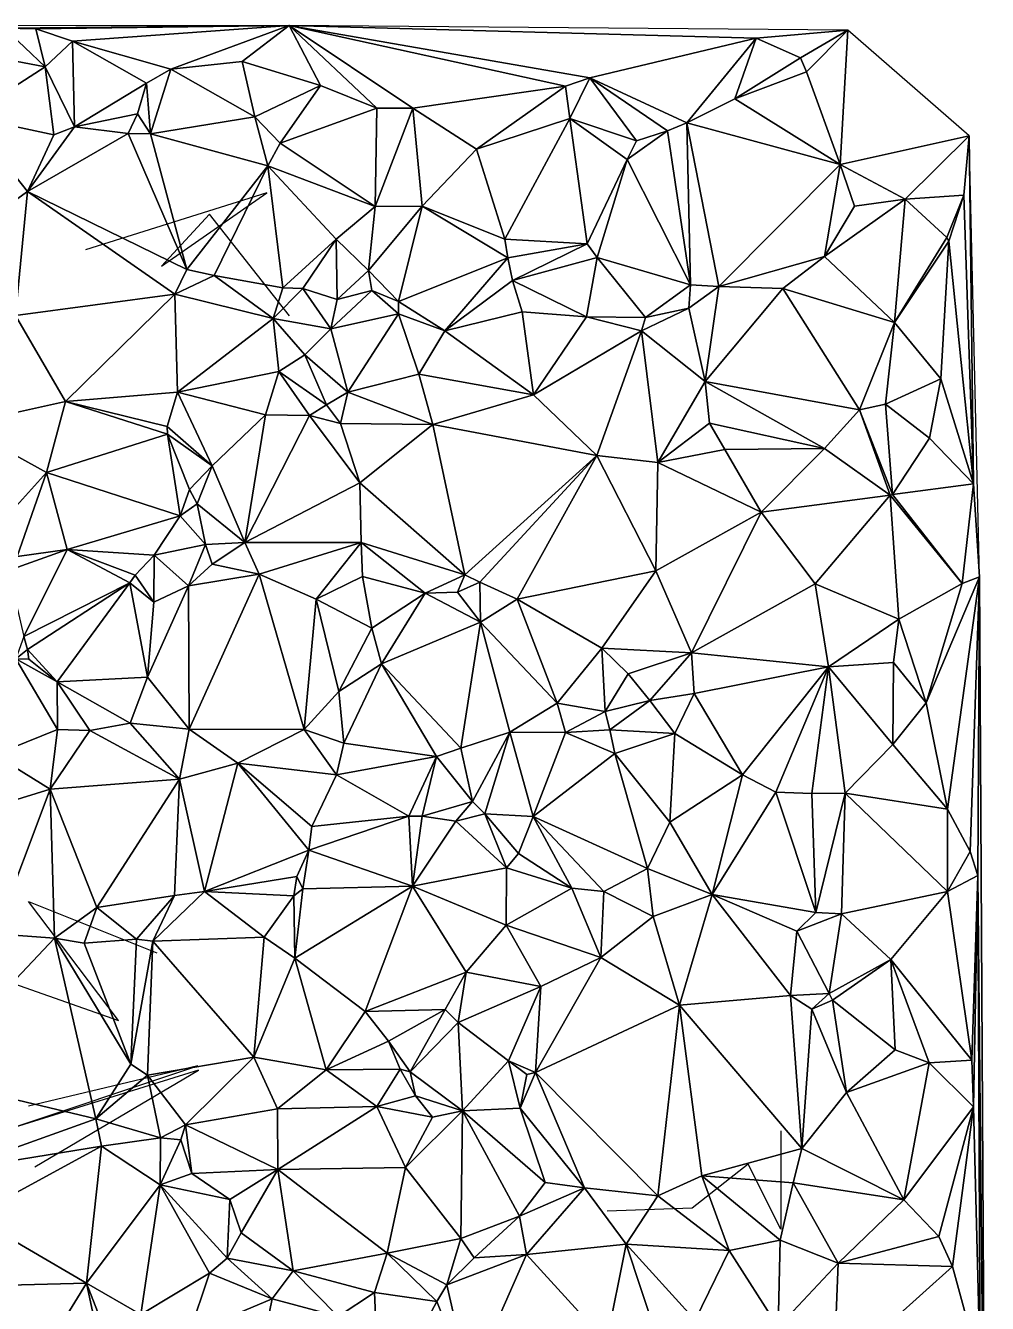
# Model space of a CAD drawing. Header units: metres. Extents: x -15 to 15, y -15.8 to 15.
# Drawn here: x 5.69 to 14.99, y 2.64 to 14.99 of the extents above; entities that cross this region are included whole.
import ezdxf

# ---------------------------------------------------------------- set-up
doc = ezdxf.new("R2010")
doc.units = ezdxf.units.M
doc.layers.add('CRACKS', color=1, linetype='Continuous')
doc.layers.add('STREET_MESH', color=7, linetype='Continuous')

msp = doc.modelspace()

# ---------------------------------------------------------------- linework, layer by layer
at = {"layer": 'CRACKS'}
for points in [[(8.247, 12.187, 0.1), (7.474, 13.169, 0.1), (7.007, 12.669, 0.1), (8.025, 13.377, 0.1), (6.274, 12.825, 0.1)], [(5.306, 6.495, 0.1), (5.238, 5.853, 0.1), (6.594, 5.376, 0.1), (5.722, 6.525, 0.1), (6.963, 6.03, 0.1)], [(5.784, 3.961, 0.1), (7.365, 4.895, 0.1), (5.438, 4.296, 0.1), (7.36, 4.936, 0.1), (5.724, 4.546, 0.1)], [(12.994, 4.307, 0.1), (12.994, 3.359, 0.1), (12.677, 3.987, 0.1), (12.138, 3.561, 0.1), (11.317, 3.531, 0.1)]]:
    msp.add_polyline3d(points, dxfattribs=at)
at = {"layer": 'STREET_MESH'}
for points in [[(-13.981, 14.979), (5.492, 14.97), (8.243, 14.994)], [(5.172, 14.729), (5.885, 14.595), (5.492, 14.97)], [(5.492, 14.97), (5.795, 14.963), (8.243, 14.994)], [(5.885, 14.595), (5.795, 14.963), (5.492, 14.97)], [(5.795, 14.963), (6.148, 14.842), (8.243, 14.994)], [(6.148, 14.842), (5.795, 14.963), (5.885, 14.595)], [(6.148, 14.842), (7.098, 14.572), (8.243, 14.994)], [(7.098, 14.572), (7.789, 14.647), (8.243, 14.994)], [(7.789, 14.647), (8.546, 14.415), (8.243, 14.994)], [(10.914, 14.409), (11.148, 14.489), (8.243, 14.994)], [(9.439, 14.196), (10.914, 14.409), (8.243, 14.994)], [(12.756, 14.871), (13.64, 14.949), (8.243, 14.994)], [(11.148, 14.489), (12.756, 14.871), (8.243, 14.994)], [(9.089, 14.195), (9.439, 14.196), (8.243, 14.994)], [(8.546, 14.415), (9.089, 14.195), (8.243, 14.994)], [(12.756, 14.871), (13.185, 14.681), (13.64, 14.949)], [(13.185, 14.681), (13.243, 14.548), (13.64, 14.949)], [(13.243, 14.548), (13.566, 13.651), (13.64, 14.949)], [(13.64, 14.949), (13.566, 13.651), (14.813, 13.928)], [(6.168, 14.015), (6.148, 14.842), (5.885, 14.595)], [(6.863, 14.437), (7.098, 14.572), (6.148, 14.842)], [(6.168, 14.015), (6.863, 14.437), (6.148, 14.842)], [(12.087, 14.054), (12.756, 14.871), (11.148, 14.489)], [(12.756, 14.871), (12.087, 14.054), (12.548, 14.284)], [(13.185, 14.681), (12.756, 14.871), (12.548, 14.284)], [(5.172, 14.729), (5.136, 14.114), (5.885, 14.595)], [(5.136, 14.114), (5.968, 13.939), (5.885, 14.595)], [(5.968, 13.939), (6.168, 14.015), (5.885, 14.595)], [(7.909, 14.112), (7.789, 14.647), (7.098, 14.572)], [(7.789, 14.647), (7.909, 14.112), (8.546, 14.415)], [(13.243, 14.548), (13.185, 14.681), (12.548, 14.284)], [(6.903, 13.948), (7.098, 14.572), (6.863, 14.437)], [(6.903, 13.948), (7.909, 14.112), (7.098, 14.572)], [(11.148, 14.489), (10.914, 14.409), (10.955, 14.097)], [(11.6, 13.88), (11.148, 14.489), (10.955, 14.097)], [(11.6, 13.88), (11.898, 13.977), (11.148, 14.489)], [(11.898, 13.977), (12.087, 14.054), (11.148, 14.489)], [(13.243, 14.548), (12.548, 14.284), (13.566, 13.651)], [(6.168, 14.015), (6.776, 14.14), (6.863, 14.437)], [(6.776, 14.14), (6.903, 13.948), (6.863, 14.437)], [(7.909, 14.112), (8.156, 13.858), (8.546, 14.415)], [(8.156, 13.858), (9.089, 14.195), (8.546, 14.415)], [(9.439, 14.196), (10.052, 13.798), (10.914, 14.409)], [(10.914, 14.409), (10.052, 13.798), (10.955, 14.097)], [(12.548, 14.284), (12.087, 14.054), (13.566, 13.651)], [(5.136, 14.114), (5.612, 13.316), (5.712, 13.389)], [(5.968, 13.939), (5.136, 14.114), (5.712, 13.389)], [(6.687, 13.95), (6.776, 14.14), (6.168, 14.015)], [(6.776, 14.14), (6.687, 13.95), (6.903, 13.948)], [(7.909, 14.112), (6.903, 13.948), (8.037, 13.637)], [(8.156, 13.858), (7.909, 14.112), (8.037, 13.637)], [(9.089, 14.195), (8.156, 13.858), (9.074, 13.245)], [(9.089, 14.195), (9.074, 13.245), (9.439, 14.196)], [(9.074, 13.245), (9.529, 13.247), (9.439, 14.196)], [(9.529, 13.247), (10.052, 13.798), (9.439, 14.196)], [(10.052, 13.798), (10.325, 12.928), (10.955, 14.097)], [(10.325, 12.928), (11.122, 12.883), (10.955, 14.097)], [(11.122, 12.883), (11.51, 13.7), (10.955, 14.097)], [(11.51, 13.7), (11.6, 13.88), (10.955, 14.097)], [(6.168, 14.015), (5.968, 13.939), (5.712, 13.389)], [(6.687, 13.95), (6.168, 14.015), (5.712, 13.389)], [(11.898, 13.977), (11.51, 13.7), (12.12, 12.486)], [(11.6, 13.88), (11.51, 13.7), (11.898, 13.977)], [(12.087, 14.054), (11.898, 13.977), (12.12, 12.486)], [(12.396, 12.471), (12.087, 14.054), (12.12, 12.486)], [(12.087, 14.054), (12.396, 12.471), (13.566, 13.651)], [(7.252, 12.635), (6.687, 13.95), (5.712, 13.389)], [(6.903, 13.948), (6.687, 13.95), (7.252, 12.635)], [(8.037, 13.637), (6.903, 13.948), (7.252, 12.635)], [(8.156, 13.858), (8.037, 13.637), (9.074, 13.245)], [(13.566, 13.651), (14.194, 13.315), (14.813, 13.928)], [(14.194, 13.315), (14.763, 13.355), (14.813, 13.928)], [(14.763, 13.355), (14.856, 10.563), (14.813, 13.928)], [(14.856, 10.563), (14.914, 9.664), (14.813, 13.928)], [(10.052, 13.798), (9.529, 13.247), (10.325, 12.928)], [(7.517, 12.577), (8.037, 13.637), (7.252, 12.635)], [(7.517, 12.577), (8.182, 12.459), (8.037, 13.637)], [(8.037, 13.637), (8.698, 12.928), (9.074, 13.245)], [(8.182, 12.459), (8.698, 12.928), (8.037, 13.637)], [(11.219, 12.753), (11.51, 13.7), (11.122, 12.883)], [(11.51, 13.7), (11.219, 12.753), (12.12, 12.486)], [(12.396, 12.471), (13.416, 12.761), (13.566, 13.651)], [(13.566, 13.651), (13.416, 12.761), (13.706, 13.249)], [(14.194, 13.315), (13.566, 13.651), (13.706, 13.249)], [(5.712, 13.389), (5.612, 13.316), (5.596, 12.192)], [(7.138, 12.396), (5.712, 13.389), (5.596, 12.192)], [(7.138, 12.396), (7.252, 12.635), (5.712, 13.389)], [(14.599, 12.945), (14.763, 13.355), (14.194, 13.315)], [(14.763, 13.355), (14.599, 12.945), (14.617, 12.909)], [(14.856, 10.563), (14.763, 13.355), (14.617, 12.909)], [(8.698, 12.928), (9.01, 12.625), (9.074, 13.245)], [(9.01, 12.625), (9.529, 13.247), (9.074, 13.245)], [(9.01, 12.625), (9.3, 12.326), (9.529, 13.247)], [(9.529, 13.247), (9.3, 12.326), (10.357, 12.747)], [(9.529, 13.247), (10.357, 12.747), (10.325, 12.928)], [(13.416, 12.761), (14.194, 13.315), (13.706, 13.249)], [(13.416, 12.761), (14.094, 12.122), (14.194, 13.315)], [(14.094, 12.122), (14.599, 12.945), (14.194, 13.315)], [(8.182, 12.459), (8.375, 12.453), (8.698, 12.928)], [(8.375, 12.453), (8.707, 12.345), (8.698, 12.928)], [(8.698, 12.928), (8.707, 12.345), (9.01, 12.625)], [(10.357, 12.747), (11.122, 12.883), (10.325, 12.928)], [(10.357, 12.747), (10.402, 12.53), (11.122, 12.883)], [(10.402, 12.53), (11.219, 12.753), (11.122, 12.883)], [(14.599, 12.945), (14.094, 12.122), (14.617, 12.909)], [(14.094, 12.122), (14.54, 11.579), (14.617, 12.909)], [(14.54, 11.579), (14.856, 10.563), (14.617, 12.909)], [(10.357, 12.747), (9.3, 12.326), (9.747, 12.042)], [(10.402, 12.53), (10.357, 12.747), (9.747, 12.042)], [(11.116, 12.177), (11.219, 12.753), (10.402, 12.53)], [(11.116, 12.177), (11.686, 12.172), (11.219, 12.753)], [(11.219, 12.753), (11.686, 12.172), (12.12, 12.486)], [(12.396, 12.471), (13.014, 12.451), (13.416, 12.761)], [(13.416, 12.761), (13.014, 12.451), (14.094, 12.122)], [(7.138, 12.396), (7.517, 12.577), (7.252, 12.635)], [(8.707, 12.345), (9.042, 12.432), (9.01, 12.625)], [(9.01, 12.625), (9.042, 12.432), (9.3, 12.326)], [(8.087, 12.161), (7.517, 12.577), (7.138, 12.396)], [(8.182, 12.459), (7.517, 12.577), (8.087, 12.161)], [(10.493, 12.226), (10.402, 12.53), (9.747, 12.042)], [(10.493, 12.226), (11.116, 12.177), (10.402, 12.53)], [(11.686, 12.172), (12.104, 12.263), (12.12, 12.486)], [(12.104, 12.263), (12.396, 12.471), (12.12, 12.486)], [(6.081, 11.36), (7.138, 12.396), (5.596, 12.192)], [(7.163, 11.45), (7.138, 12.396), (6.081, 11.36)], [(7.163, 11.45), (8.087, 12.161), (7.138, 12.396)], [(8.375, 12.453), (8.182, 12.459), (8.087, 12.161)], [(8.645, 12.062), (8.375, 12.453), (8.087, 12.161)], [(8.375, 12.453), (8.645, 12.062), (8.707, 12.345)], [(9.042, 12.432), (8.645, 12.062), (9.299, 12.207)], [(8.707, 12.345), (8.645, 12.062), (9.042, 12.432)], [(9.042, 12.432), (9.299, 12.207), (9.3, 12.326)], [(12.263, 11.554), (12.396, 12.471), (12.104, 12.263)], [(12.396, 12.471), (12.263, 11.554), (13.014, 12.451)], [(12.263, 11.554), (13.753, 11.28), (13.014, 12.451)], [(13.014, 12.451), (13.753, 11.28), (14.094, 12.122)], [(9.3, 12.326), (9.299, 12.207), (9.747, 12.042)], [(12.263, 11.554), (12.104, 12.263), (11.647, 12.043)], [(12.104, 12.263), (11.686, 12.172), (11.647, 12.043)], [(5.062, 11.134), (6.081, 11.36), (5.596, 12.192)], [(8.143, 11.65), (8.087, 12.161), (7.163, 11.45)], [(8.143, 11.65), (8.395, 11.81), (8.087, 12.161)], [(8.395, 11.81), (8.645, 12.062), (8.087, 12.161)], [(9.299, 12.207), (8.645, 12.062), (8.81, 11.451)], [(9.299, 12.207), (8.81, 11.451), (9.495, 11.623)], [(9.299, 12.207), (9.495, 11.623), (9.747, 12.042)], [(10.604, 11.424), (10.493, 12.226), (9.747, 12.042)], [(11.116, 12.177), (10.493, 12.226), (10.604, 11.424)], [(11.116, 12.177), (10.604, 11.424), (11.647, 12.043)], [(11.686, 12.172), (11.116, 12.177), (11.647, 12.043)], [(14.094, 12.122), (13.753, 11.28), (14.005, 11.333)], [(14.54, 11.579), (14.094, 12.122), (14.005, 11.333)], [(8.645, 12.062), (8.395, 11.81), (8.81, 11.451)], [(9.495, 11.623), (10.604, 11.424), (9.747, 12.042)], [(11.647, 12.043), (10.604, 11.424), (11.217, 10.837)], [(11.805, 10.769), (11.647, 12.043), (11.217, 10.837)], [(11.805, 10.769), (12.263, 11.554), (11.647, 12.043)], [(8.602, 11.328), (8.395, 11.81), (8.143, 11.65)], [(8.395, 11.81), (8.602, 11.328), (8.81, 11.451)], [(8.012, 11.229), (8.143, 11.65), (7.163, 11.45)], [(8.438, 11.224), (8.143, 11.65), (8.012, 11.229)], [(8.438, 11.224), (8.602, 11.328), (8.143, 11.65)], [(9.495, 11.623), (8.81, 11.451), (9.631, 11.138)], [(9.495, 11.623), (9.631, 11.138), (10.604, 11.424)], [(12.305, 11.151), (12.263, 11.554), (11.805, 10.769)], [(13.753, 11.28), (12.263, 11.554), (13.417, 10.904)], [(12.263, 11.554), (12.305, 11.151), (13.417, 10.904)], [(14.43, 11.005), (14.54, 11.579), (14.005, 11.333)], [(14.54, 11.579), (14.43, 11.005), (14.856, 10.563)], [(7.063, 11.119), (7.163, 11.45), (6.081, 11.36)], [(7.163, 11.45), (7.063, 11.119), (7.499, 10.738)], [(8.012, 11.229), (7.163, 11.45), (7.499, 10.738)], [(8.81, 11.451), (8.602, 11.328), (8.74, 11.146)], [(9.631, 11.138), (8.81, 11.451), (8.74, 11.146)], [(10.604, 11.424), (9.631, 11.138), (11.217, 10.837)], [(5.062, 11.134), (5.897, 10.672), (6.081, 11.36)], [(5.897, 10.672), (7.065, 11.045), (6.081, 11.36)], [(7.065, 11.045), (7.063, 11.119), (6.081, 11.36)], [(8.602, 11.328), (8.438, 11.224), (8.74, 11.146)], [(13.753, 11.28), (13.417, 10.904), (14.049, 10.455)], [(13.753, 11.28), (14.072, 10.461), (14.005, 11.333)], [(14.072, 10.461), (13.753, 11.28), (14.049, 10.455)], [(14.072, 10.461), (14.43, 11.005), (14.005, 11.333)], [(5.062, 11.134), (5.371, 10.093), (5.897, 10.672)], [(7.063, 11.119), (7.065, 11.045), (7.499, 10.738)], [(7.814, 9.996), (8.012, 11.229), (7.499, 10.738)], [(8.438, 11.224), (8.012, 11.229), (7.814, 9.996)], [(8.438, 11.224), (7.814, 9.996), (8.925, 10.574)], [(8.438, 11.224), (8.925, 10.574), (8.74, 11.146)], [(8.925, 10.574), (9.631, 11.138), (8.74, 11.146)], [(9.94, 9.684), (9.631, 11.138), (8.925, 10.574)], [(9.631, 11.138), (9.94, 9.684), (11.217, 10.837)], [(12.454, 10.897), (12.305, 11.151), (11.805, 10.769)], [(12.305, 11.151), (12.454, 10.897), (13.417, 10.904)], [(7.188, 10.253), (7.065, 11.045), (5.897, 10.672)], [(7.065, 11.045), (7.279, 10.51), (7.499, 10.738)], [(7.065, 11.045), (7.188, 10.253), (7.279, 10.51)], [(14.43, 11.005), (14.072, 10.461), (14.856, 10.563)], [(12.454, 10.897), (11.805, 10.769), (12.803, 10.289)], [(13.417, 10.904), (12.454, 10.897), (12.803, 10.289)], [(14.049, 10.455), (13.417, 10.904), (12.803, 10.289)], [(9.94, 9.684), (10.086, 9.614), (11.217, 10.837)], [(10.086, 9.614), (10.447, 9.447), (11.217, 10.837)], [(10.447, 9.447), (11.786, 9.722), (11.217, 10.837)], [(11.786, 9.722), (11.805, 10.769), (11.217, 10.837)], [(11.805, 10.769), (11.786, 9.722), (12.803, 10.289)], [(5.371, 10.093), (5.613, 9.861), (5.897, 10.672)], [(5.613, 9.861), (6.096, 9.929), (5.897, 10.672)], [(6.096, 9.929), (7.188, 10.253), (5.897, 10.672)], [(7.499, 10.738), (7.279, 10.51), (7.353, 10.371)], [(7.814, 9.996), (7.499, 10.738), (7.353, 10.371)], [(7.279, 10.51), (7.188, 10.253), (7.353, 10.371)], [(7.814, 9.996), (8.939, 9.996), (8.925, 10.574)], [(8.939, 9.996), (9.94, 9.684), (8.925, 10.574)], [(14.072, 10.461), (14.747, 9.6), (14.856, 10.563)], [(14.856, 10.563), (14.747, 9.6), (14.914, 9.664)], [(14.049, 10.455), (12.803, 10.289), (13.327, 9.596)], [(14.133, 9.255), (14.049, 10.455), (13.327, 9.596)], [(14.747, 9.6), (14.072, 10.461), (14.049, 10.455)], [(14.747, 9.6), (14.049, 10.455), (14.133, 9.255)], [(7.188, 10.253), (7.434, 9.976), (7.353, 10.371)], [(7.434, 9.976), (7.814, 9.996), (7.353, 10.371)], [(12.803, 10.289), (11.786, 9.722), (12.129, 8.931)], [(12.803, 10.289), (12.129, 8.931), (13.327, 9.596)], [(7.188, 10.253), (6.096, 9.929), (6.939, 9.874)], [(7.434, 9.976), (7.188, 10.253), (6.939, 9.874)], [(6.096, 9.929), (5.53, 9.725), (5.678, 9.089)], [(5.613, 9.861), (5.53, 9.725), (6.096, 9.929)], [(6.096, 9.929), (5.678, 9.089), (6.703, 9.605)], [(6.755, 9.68), (6.096, 9.929), (6.703, 9.605)], [(6.096, 9.929), (6.755, 9.68), (6.939, 9.874)], [(7.269, 9.577), (7.434, 9.976), (6.939, 9.874)], [(7.434, 9.976), (7.269, 9.577), (7.497, 9.788)], [(7.814, 9.996), (7.434, 9.976), (7.497, 9.788)], [(7.951, 9.69), (7.814, 9.996), (7.497, 9.788)], [(7.951, 9.69), (8.939, 9.996), (7.814, 9.996)], [(8.939, 9.996), (7.951, 9.69), (8.502, 9.448)], [(8.939, 9.996), (8.502, 9.448), (8.952, 9.667)], [(9.557, 9.507), (8.939, 9.996), (8.952, 9.667)], [(9.94, 9.684), (8.939, 9.996), (9.557, 9.507)], [(6.755, 9.68), (6.933, 9.421), (6.939, 9.874)], [(6.933, 9.421), (7.269, 9.577), (6.939, 9.874)], [(7.269, 9.577), (7.951, 9.69), (7.497, 9.788)], [(6.933, 9.421), (6.755, 9.68), (6.703, 9.605)], [(7.951, 9.69), (7.269, 9.577), (7.275, 8.192)], [(8.386, 8.187), (7.951, 9.69), (7.275, 8.192)], [(7.951, 9.69), (8.386, 8.187), (8.502, 9.448)], [(8.502, 9.448), (9.041, 9.168), (8.952, 9.667)], [(9.041, 9.168), (9.557, 9.507), (8.952, 9.667)], [(9.94, 9.684), (9.557, 9.507), (9.868, 9.515)], [(10.086, 9.614), (9.94, 9.684), (9.868, 9.515)], [(10.447, 9.447), (11.265, 8.974), (11.786, 9.722)], [(11.786, 9.722), (11.265, 8.974), (12.129, 8.931)], [(14.4, 8.445), (14.606, 7.418), (14.914, 9.664)], [(14.747, 9.6), (14.4, 8.445), (14.914, 9.664)], [(14.606, 7.418), (14.824, 7.008), (14.914, 9.664)], [(14.824, 7.008), (14.899, 6.776), (14.914, 9.664)], [(14.914, 9.664), (14.899, 6.776), (14.973, -0.667)], [(14.914, 9.664), (14.973, -0.667), (14.991, -3.351)], [(5.678, 9.089), (5.714, 8.963), (6.703, 9.605)], [(5.714, 8.963), (5.999, 8.648), (6.703, 9.605)], [(5.999, 8.648), (6.874, 8.696), (6.703, 9.605)], [(6.874, 8.696), (6.933, 9.421), (6.703, 9.605)], [(7.269, 9.577), (6.874, 8.696), (7.275, 8.192)], [(6.874, 8.696), (7.269, 9.577), (6.933, 9.421)], [(9.557, 9.507), (10.092, 9.226), (9.868, 9.515)], [(10.092, 9.226), (10.086, 9.614), (9.868, 9.515)], [(10.086, 9.614), (10.092, 9.226), (10.447, 9.447)], [(12.129, 8.931), (13.453, 8.793), (13.327, 9.596)], [(13.453, 8.793), (14.133, 9.255), (13.327, 9.596)], [(14.4, 8.445), (14.747, 9.6), (14.133, 9.255)], [(8.386, 8.187), (8.721, 8.556), (8.502, 9.448)], [(8.721, 8.556), (9.041, 9.168), (8.502, 9.448)], [(9.557, 9.507), (9.041, 9.168), (9.136, 8.822)], [(10.092, 9.226), (9.557, 9.507), (9.136, 8.822)], [(10.447, 9.447), (10.092, 9.226), (10.831, 8.444)], [(11.265, 8.974), (10.447, 9.447), (10.831, 8.444)], [(9.041, 9.168), (8.721, 8.556), (9.136, 8.822)], [(9.901, 8.007), (10.092, 9.226), (9.136, 8.822)], [(10.092, 9.226), (9.901, 8.007), (10.374, 8.162)], [(10.092, 9.226), (10.374, 8.162), (10.831, 8.444)], [(13.453, 8.793), (14.084, 8.837), (14.133, 9.255)], [(14.084, 8.837), (14.4, 8.445), (14.133, 9.255)], [(5.6, 8.871), (5.714, 8.963), (5.678, 9.089)], [(5.728, 8.867), (5.714, 8.963), (5.6, 8.871)], [(5.714, 8.963), (5.728, 8.867), (5.999, 8.648)], [(11.297, 8.361), (11.265, 8.974), (10.831, 8.444)], [(11.265, 8.974), (11.517, 8.727), (12.129, 8.931)], [(11.265, 8.974), (11.297, 8.361), (11.517, 8.727)], [(11.517, 8.727), (11.729, 8.47), (12.129, 8.931)], [(11.729, 8.47), (12.157, 8.536), (12.129, 8.931)], [(12.157, 8.536), (13.453, 8.793), (12.129, 8.931)], [(6.005, 8.189), (5.6, 8.871), (5.395, 7.944)], [(5.6, 8.871), (6.005, 8.189), (5.999, 8.648)], [(5.728, 8.867), (5.6, 8.871), (5.999, 8.648)], [(8.721, 8.556), (8.77, 8.057), (9.136, 8.822)], [(8.77, 8.057), (9.667, 7.928), (9.136, 8.822)], [(9.667, 7.928), (9.901, 8.007), (9.136, 8.822)], [(12.157, 8.536), (12.625, 7.75), (13.453, 8.793)], [(12.625, 7.75), (12.947, 7.583), (13.453, 8.793)], [(12.947, 7.583), (13.292, 7.57), (13.453, 8.793)], [(13.292, 7.57), (13.615, 7.574), (13.453, 8.793)], [(14.076, 8.043), (14.084, 8.837), (13.453, 8.793)], [(13.615, 7.574), (14.076, 8.043), (13.453, 8.793)], [(14.084, 8.837), (14.076, 8.043), (14.4, 8.445)], [(6.705, 8.25), (6.874, 8.696), (5.999, 8.648)], [(6.874, 8.696), (6.705, 8.25), (7.275, 8.192)], [(11.297, 8.361), (11.729, 8.47), (11.517, 8.727)], [(6.705, 8.25), (5.999, 8.648), (6.316, 8.179)], [(5.999, 8.648), (6.005, 8.189), (6.316, 8.179)], [(8.77, 8.057), (8.721, 8.556), (8.386, 8.187)], [(12.157, 8.536), (11.729, 8.47), (11.968, 8.15)], [(12.625, 7.75), (12.157, 8.536), (11.968, 8.15)], [(10.374, 8.162), (10.912, 8.159), (10.831, 8.444)], [(10.912, 8.159), (11.297, 8.361), (10.831, 8.444)], [(11.297, 8.361), (11.342, 8.186), (11.729, 8.47)], [(11.729, 8.47), (11.342, 8.186), (11.968, 8.15)], [(14.4, 8.445), (14.076, 8.043), (14.606, 7.418)], [(11.342, 8.186), (11.297, 8.361), (10.912, 8.159)], [(5.932, 7.612), (6.005, 8.189), (5.395, 7.944)], [(6.005, 8.189), (5.932, 7.612), (6.316, 8.179)], [(6.316, 8.179), (5.932, 7.612), (7.182, 7.708)], [(6.705, 8.25), (6.316, 8.179), (7.182, 7.708)], [(7.275, 8.192), (6.705, 8.25), (7.182, 7.708)], [(7.747, 7.862), (7.275, 8.192), (7.182, 7.708)], [(7.747, 7.862), (8.386, 8.187), (7.275, 8.192)], [(7.747, 7.862), (8.701, 7.75), (8.386, 8.187)], [(8.701, 7.75), (8.77, 8.057), (8.386, 8.187)], [(9.901, 8.007), (10.014, 7.491), (10.374, 8.162)], [(10.014, 7.491), (10.133, 7.373), (10.374, 8.162)], [(10.133, 7.373), (10.599, 7.346), (10.374, 8.162)], [(10.599, 7.346), (10.912, 8.159), (10.374, 8.162)], [(10.912, 8.159), (10.599, 7.346), (11.389, 7.956)], [(11.342, 8.186), (10.912, 8.159), (11.389, 7.956)], [(11.342, 8.186), (11.389, 7.956), (11.968, 8.15)], [(8.77, 8.057), (8.701, 7.75), (9.667, 7.928)], [(11.968, 8.15), (11.389, 7.956), (11.921, 7.294)], [(12.625, 7.75), (11.968, 8.15), (11.921, 7.294)], [(14.076, 8.043), (13.615, 7.574), (14.606, 7.418)], [(4.804, 7.264), (5.932, 7.612), (5.395, 7.944)], [(9.667, 7.928), (8.701, 7.75), (9.4, 7.35)], [(9.528, 7.351), (9.667, 7.928), (9.4, 7.35)], [(9.528, 7.351), (10.014, 7.491), (9.667, 7.928)], [(10.014, 7.491), (9.901, 8.007), (9.667, 7.928)], [(10.599, 7.346), (11.706, 6.845), (11.389, 7.956)], [(11.389, 7.956), (11.706, 6.845), (11.921, 7.294)], [(7.425, 6.621), (7.747, 7.862), (7.182, 7.708)], [(7.425, 6.621), (8.431, 7.022), (7.747, 7.862)], [(8.462, 7.25), (8.701, 7.75), (7.747, 7.862)], [(8.431, 7.022), (8.462, 7.25), (7.747, 7.862)], [(5.932, 7.612), (6.385, 6.468), (7.182, 7.708)], [(6.385, 6.468), (7.134, 6.584), (7.182, 7.708)], [(7.134, 6.584), (7.425, 6.621), (7.182, 7.708)], [(8.701, 7.75), (8.462, 7.25), (9.4, 7.35)], [(12.329, 6.594), (12.625, 7.75), (11.921, 7.294)], [(12.947, 7.583), (12.625, 7.75), (12.329, 6.594)], [(5.932, 7.612), (4.804, 7.264), (5.404, 6.212)], [(5.976, 6.171), (5.932, 7.612), (5.404, 6.212)], [(5.932, 7.612), (5.976, 6.171), (6.385, 6.468)], [(13.331, 6.42), (12.947, 7.583), (12.329, 6.594)], [(12.947, 7.583), (13.331, 6.42), (13.292, 7.57)], [(13.292, 7.57), (13.331, 6.42), (13.615, 7.574)], [(13.615, 7.574), (13.331, 6.42), (13.581, 6.405)], [(14.605, 6.623), (13.615, 7.574), (13.581, 6.405)], [(13.615, 7.574), (14.605, 6.623), (14.606, 7.418)], [(10.014, 7.491), (9.528, 7.351), (9.853, 7.302)], [(10.014, 7.491), (9.853, 7.302), (10.133, 7.373)], [(14.605, 6.623), (14.824, 7.008), (14.606, 7.418)], [(8.431, 7.022), (9.433, 6.673), (9.4, 7.35)], [(8.462, 7.25), (8.431, 7.022), (9.4, 7.35)], [(9.433, 6.673), (9.528, 7.351), (9.4, 7.35)], [(9.528, 7.351), (9.433, 6.673), (9.853, 7.302)], [(9.853, 7.302), (9.433, 6.673), (10.343, 6.85)], [(9.853, 7.302), (10.343, 6.85), (10.133, 7.373)], [(10.343, 6.85), (10.459, 6.991), (10.133, 7.373)], [(10.459, 6.991), (10.599, 7.346), (10.133, 7.373)], [(10.459, 6.991), (10.973, 6.656), (10.599, 7.346)], [(11.706, 6.845), (10.599, 7.346), (11.284, 6.623)], [(10.599, 7.346), (10.973, 6.656), (11.284, 6.623)], [(11.706, 6.845), (12.329, 6.594), (11.921, 7.294)], [(8.317, 6.768), (8.431, 7.022), (7.425, 6.621)], [(8.431, 7.022), (8.317, 6.768), (8.373, 6.647)], [(9.433, 6.673), (8.431, 7.022), (8.373, 6.647)], [(10.973, 6.656), (10.459, 6.991), (10.343, 6.85)], [(14.824, 7.008), (14.605, 6.623), (14.899, 6.776)], [(10.343, 6.85), (9.433, 6.673), (10.338, 6.297)], [(10.973, 6.656), (10.343, 6.85), (10.338, 6.297)], [(11.706, 6.845), (11.284, 6.623), (11.76, 6.38)], [(11.706, 6.845), (11.76, 6.38), (12.329, 6.594)], [(8.287, 6.58), (8.317, 6.768), (7.425, 6.621)], [(8.317, 6.768), (8.287, 6.58), (8.373, 6.647)], [(8.976, 5.463), (9.433, 6.673), (8.297, 5.978)], [(9.433, 6.673), (8.373, 6.647), (8.297, 5.978)], [(9.433, 6.673), (8.976, 5.463), (9.952, 5.843)], [(9.433, 6.673), (9.952, 5.843), (10.338, 6.297)], [(14.899, 6.776), (14.605, 6.623), (14.841, 4.992)], [(14.855, 4.541), (14.899, 6.776), (14.841, 4.992)], [(14.899, 6.776), (14.855, 4.541), (14.92, 2.017)], [(14.899, 6.776), (14.92, 2.017), (14.973, -0.667)], [(6.385, 6.468), (6.766, 6.16), (7.134, 6.584)], [(6.766, 6.16), (6.926, 6.142), (7.134, 6.584)], [(6.926, 6.142), (7.425, 6.621), (7.134, 6.584)], [(7.425, 6.621), (6.926, 6.142), (8, 6.182)], [(8.287, 6.58), (7.425, 6.621), (8, 6.182)], [(8.287, 6.58), (8, 6.182), (8.297, 5.978)], [(8.373, 6.647), (8.287, 6.58), (8.297, 5.978)], [(11.255, 5.984), (10.973, 6.656), (10.338, 6.297)], [(11.284, 6.623), (10.973, 6.656), (11.255, 5.984)], [(11.76, 6.38), (11.284, 6.623), (11.255, 5.984)], [(11.76, 6.38), (12.013, 5.524), (12.329, 6.594)], [(12.329, 6.594), (12.013, 5.524), (13.088, 5.618)], [(13.15, 6.24), (12.329, 6.594), (13.088, 5.618)], [(13.15, 6.24), (13.331, 6.42), (12.329, 6.594)], [(14.057, 5.964), (14.605, 6.623), (13.581, 6.405)], [(14.605, 6.623), (14.057, 5.964), (14.841, 4.992)], [(6.385, 6.468), (5.976, 6.171), (6.26, 6.123)], [(6.766, 6.16), (6.385, 6.468), (6.26, 6.123)], [(11.76, 6.38), (11.255, 5.984), (12.013, 5.524)], [(13.331, 6.42), (13.15, 6.24), (13.581, 6.405)], [(13.15, 6.24), (13.46, 5.636), (13.581, 6.405)], [(13.46, 5.636), (14.057, 5.964), (13.581, 6.405)], [(5.976, 6.171), (5.404, 6.212), (4.703, 4.824)], [(8, 6.182), (6.926, 6.142), (7.901, 5.021)], [(8, 6.182), (7.901, 5.021), (8.297, 5.978)], [(9.952, 5.843), (10.673, 5.703), (10.338, 6.297)], [(10.673, 5.703), (11.255, 5.984), (10.338, 6.297)], [(13.46, 5.636), (13.15, 6.24), (13.088, 5.618)], [(6.375, 4.425), (5.976, 6.171), (4.703, 4.824)], [(5.976, 6.171), (6.712, 4.952), (6.26, 6.123)], [(5.976, 6.171), (6.375, 4.425), (6.712, 4.952)], [(6.712, 4.952), (6.766, 6.16), (6.26, 6.123)], [(6.926, 6.142), (6.766, 6.16), (6.712, 4.952)], [(6.926, 6.142), (6.712, 4.952), (6.873, 4.848)], [(7.901, 5.021), (6.926, 6.142), (6.873, 4.848)], [(7.901, 5.021), (8.601, 4.897), (8.297, 5.978)], [(8.601, 4.897), (8.976, 5.463), (8.297, 5.978)], [(10.622, 4.873), (11.255, 5.984), (10.673, 5.703)], [(11.255, 5.984), (10.622, 4.873), (12.013, 5.524)], [(13.46, 5.636), (13.493, 5.572), (14.057, 5.964)], [(13.493, 5.572), (14.1, 5.092), (14.057, 5.964)], [(14.057, 5.964), (14.427, 4.967), (14.841, 4.992)], [(14.1, 5.092), (14.427, 4.967), (14.057, 5.964)], [(9.952, 5.843), (8.976, 5.463), (9.749, 5.481)], [(9.874, 5.357), (9.952, 5.843), (9.749, 5.481)], [(9.952, 5.843), (9.874, 5.357), (10.673, 5.703)], [(9.874, 5.357), (10.361, 4.985), (10.673, 5.703)], [(10.361, 4.985), (10.622, 4.873), (10.673, 5.703)], [(12.013, 5.524), (13.197, 4.138), (13.088, 5.618)], [(13.295, 5.484), (13.46, 5.636), (13.088, 5.618)], [(13.197, 4.138), (13.295, 5.484), (13.088, 5.618)], [(13.493, 5.572), (13.46, 5.636), (13.295, 5.484)], [(13.493, 5.572), (13.295, 5.484), (13.628, 4.68)], [(14.1, 5.092), (13.493, 5.572), (13.628, 4.68)], [(8.601, 4.897), (9.202, 5.174), (8.976, 5.463)], [(8.976, 5.463), (9.202, 5.174), (9.749, 5.481)], [(9.749, 5.481), (9.202, 5.174), (9.413, 4.878)], [(9.874, 5.357), (9.749, 5.481), (9.413, 4.878)], [(10.622, 4.873), (11.806, 3.68), (12.013, 5.524)], [(12.013, 5.524), (11.806, 3.68), (12.231, 3.872)], [(13.197, 4.138), (12.013, 5.524), (12.231, 3.872)], [(13.628, 4.68), (13.295, 5.484), (13.197, 4.138)], [(9.916, 4.502), (9.874, 5.357), (9.413, 4.878)], [(10.361, 4.985), (9.874, 5.357), (9.916, 4.502)], [(8.601, 4.897), (9.314, 4.906), (9.202, 5.174)], [(9.202, 5.174), (9.314, 4.906), (9.413, 4.878)], [(14.1, 5.092), (13.628, 4.68), (14.427, 4.967)], [(6.712, 4.952), (6.375, 4.425), (6.873, 4.848)], [(7.241, 4.367), (7.901, 5.021), (6.873, 4.848)], [(7.901, 5.021), (7.241, 4.367), (8.128, 4.52)], [(8.601, 4.897), (7.901, 5.021), (8.128, 4.52)], [(10.475, 4.528), (10.361, 4.985), (9.916, 4.502)], [(10.622, 4.873), (10.361, 4.985), (10.54, 4.853)], [(10.361, 4.985), (10.475, 4.528), (10.54, 4.853)], [(14.427, 4.967), (13.628, 4.68), (14.184, 3.64)], [(14.427, 4.967), (14.184, 3.64), (14.855, 4.541)], [(14.427, 4.967), (14.855, 4.541), (14.841, 4.992)], [(6.375, 4.425), (4.703, 4.824), (4.979, 3.926)], [(6.375, 4.425), (6.998, 4.242), (6.873, 4.848)], [(6.998, 4.242), (7.241, 4.367), (6.873, 4.848)], [(9.089, 4.544), (8.601, 4.897), (8.128, 4.52)], [(8.601, 4.897), (9.089, 4.544), (9.314, 4.906)], [(9.314, 4.906), (9.089, 4.544), (9.462, 4.646)], [(9.314, 4.906), (9.462, 4.646), (9.413, 4.878)], [(9.462, 4.646), (9.916, 4.502), (9.413, 4.878)], [(10.475, 4.528), (10.622, 4.873), (10.54, 4.853)], [(10.475, 4.528), (11.096, 3.757), (10.622, 4.873)], [(11.096, 3.757), (11.806, 3.68), (10.622, 4.873)], [(9.089, 4.544), (9.626, 4.442), (9.462, 4.646)], [(9.462, 4.646), (9.626, 4.442), (9.916, 4.502)], [(13.628, 4.68), (13.197, 4.138), (14.184, 3.64)], [(7.241, 4.367), (8.134, 3.935), (8.128, 4.52)], [(8.134, 3.935), (9.089, 4.544), (8.128, 4.52)], [(9.089, 4.544), (8.134, 3.935), (9.367, 3.953)], [(9.626, 4.442), (9.089, 4.544), (9.367, 3.953)], [(9.367, 3.953), (9.9, 3.267), (9.916, 4.502)], [(9.626, 4.442), (9.367, 3.953), (9.916, 4.502)], [(9.9, 3.267), (10.469, 3.483), (9.916, 4.502)], [(10.717, 3.808), (10.475, 4.528), (9.916, 4.502)], [(10.469, 3.483), (10.717, 3.808), (9.916, 4.502)], [(11.096, 3.757), (10.475, 4.528), (10.717, 3.808)], [(14.184, 3.64), (14.521, 3.288), (14.855, 4.541)], [(14.521, 3.288), (14.652, 2.998), (14.855, 4.541)], [(14.855, 4.541), (14.652, 2.998), (14.92, 2.017)], [(6.43, 4.16), (6.375, 4.425), (4.979, 3.926)], [(6.43, 4.16), (6.998, 4.242), (6.375, 4.425)], [(6.998, 4.242), (7.194, 4.22), (7.241, 4.367)], [(7.241, 4.367), (7.194, 4.22), (7.301, 3.897)], [(8.134, 3.935), (7.241, 4.367), (7.301, 3.897)], [(6.997, 3.787), (6.998, 4.242), (6.43, 4.16)], [(6.997, 3.787), (7.194, 4.22), (6.998, 4.242)], [(7.194, 4.22), (6.997, 3.787), (7.301, 3.897)], [(5.179, 3.481), (6.43, 4.16), (4.979, 3.926)], [(6.43, 4.16), (5.179, 3.481), (6.285, 2.835)], [(6.997, 3.787), (6.43, 4.16), (6.285, 2.835)], [(13.113, 3.805), (13.197, 4.138), (12.231, 3.872)], [(13.197, 4.138), (13.113, 3.805), (14.184, 3.64)], [(6.997, 3.787), (7.669, 3.646), (7.301, 3.897)], [(7.669, 3.646), (8.134, 3.935), (7.301, 3.897)], [(8.134, 3.935), (7.669, 3.646), (7.779, 3.324)], [(8.282, 2.954), (8.134, 3.935), (7.779, 3.324)], [(9.367, 3.953), (8.134, 3.935), (9.191, 3.126)], [(8.134, 3.935), (8.282, 2.954), (9.191, 3.126)], [(9.9, 3.267), (9.367, 3.953), (9.191, 3.126)], [(12.231, 3.872), (11.806, 3.68), (12.493, 3.153)], [(12.986, 3.253), (12.231, 3.872), (12.493, 3.153)], [(12.986, 3.253), (13.113, 3.805), (12.231, 3.872)], [(6.808, 2.534), (6.997, 3.787), (6.285, 2.835)], [(7.473, 2.931), (6.997, 3.787), (6.808, 2.534)], [(6.997, 3.787), (7.642, 3.076), (7.669, 3.646)], [(7.642, 3.076), (6.997, 3.787), (7.473, 2.931)], [(10.469, 3.483), (11.096, 3.757), (10.717, 3.808)], [(11.096, 3.757), (10.469, 3.483), (10.535, 3.113)], [(11.499, 3.214), (11.096, 3.757), (10.535, 3.113)], [(11.806, 3.68), (11.096, 3.757), (11.499, 3.214)], [(13.547, 3.029), (13.113, 3.805), (12.986, 3.253)], [(13.113, 3.805), (13.547, 3.029), (14.184, 3.64)], [(7.669, 3.646), (7.642, 3.076), (7.779, 3.324)], [(11.806, 3.68), (11.499, 3.214), (12.493, 3.153)], [(13.547, 3.029), (14.521, 3.288), (14.184, 3.64)], [(6.285, 2.835), (5.179, 3.481), (4.775, 2.797)], [(10.029, 3.081), (10.469, 3.483), (9.9, 3.267)], [(10.469, 3.483), (10.029, 3.081), (10.535, 3.113)], [(7.642, 3.076), (8.282, 2.954), (7.779, 3.324)], [(9.9, 3.267), (9.191, 3.126), (9.766, 2.821)], [(10.029, 3.081), (9.9, 3.267), (9.766, 2.821)], [(11.499, 3.214), (10.535, 3.113), (11.309, 2.264)], [(11.794, 2.316), (11.499, 3.214), (11.309, 2.264)], [(11.499, 3.214), (12.167, 2.478), (12.493, 3.153)], [(11.794, 2.316), (12.167, 2.478), (11.499, 3.214)], [(12.967, 2.411), (12.986, 3.253), (12.493, 3.153)], [(12.967, 2.411), (13.547, 3.029), (12.986, 3.253)], [(14.521, 3.288), (13.547, 3.029), (14.652, 2.998)], [(9.191, 3.126), (8.282, 2.954), (9.067, 2.747)], [(9.671, 2.657), (9.191, 3.126), (9.067, 2.747)], [(9.191, 3.126), (9.671, 2.657), (9.766, 2.821)], [(9.986, 1.862), (10.535, 3.113), (9.766, 2.821)], [(10.535, 3.113), (10.029, 3.081), (9.766, 2.821)], [(10.535, 3.113), (9.986, 1.862), (11.309, 2.264)], [(12.167, 2.478), (12.967, 2.411), (12.493, 3.153)], [(7.642, 3.076), (7.473, 2.931), (8.077, 2.683)], [(8.282, 2.954), (7.642, 3.076), (8.077, 2.683)], [(13.547, 3.029), (12.967, 2.411), (13.507, 1.967)], [(13.547, 3.029), (13.507, 1.967), (14.652, 2.998)], [(14.652, 2.998), (13.507, 1.967), (14.92, 2.017)], [(7.473, 2.931), (6.808, 2.534), (7.277, 2.347)], [(8.077, 2.683), (7.473, 2.931), (7.277, 2.347)], [(8.282, 2.954), (8.077, 2.683), (8.717, 2.512)], [(9.067, 2.747), (8.282, 2.954), (8.717, 2.512)], [(5.644, 1.791), (6.285, 2.835), (4.775, 2.797)], [(6.442, 2.099), (6.285, 2.835), (5.644, 1.791)], [(6.502, 2.273), (6.808, 2.534), (6.285, 2.835)], [(6.442, 2.099), (6.502, 2.273), (6.285, 2.835)], [(9.114, 1.622), (9.067, 2.747), (8.717, 2.512)], [(9.114, 1.622), (9.671, 2.657), (9.067, 2.747)], [(9.671, 2.657), (9.986, 1.862), (9.766, 2.821)], [(8.077, 2.683), (7.277, 2.347), (7.941, 2.007)], [(8.077, 2.683), (7.941, 2.007), (8.717, 2.512)], [(9.671, 2.657), (9.114, 1.622), (9.986, 1.862)]]:
    msp.add_3dface(points, dxfattribs=at)

doc.saveas('drawing.dxf')
